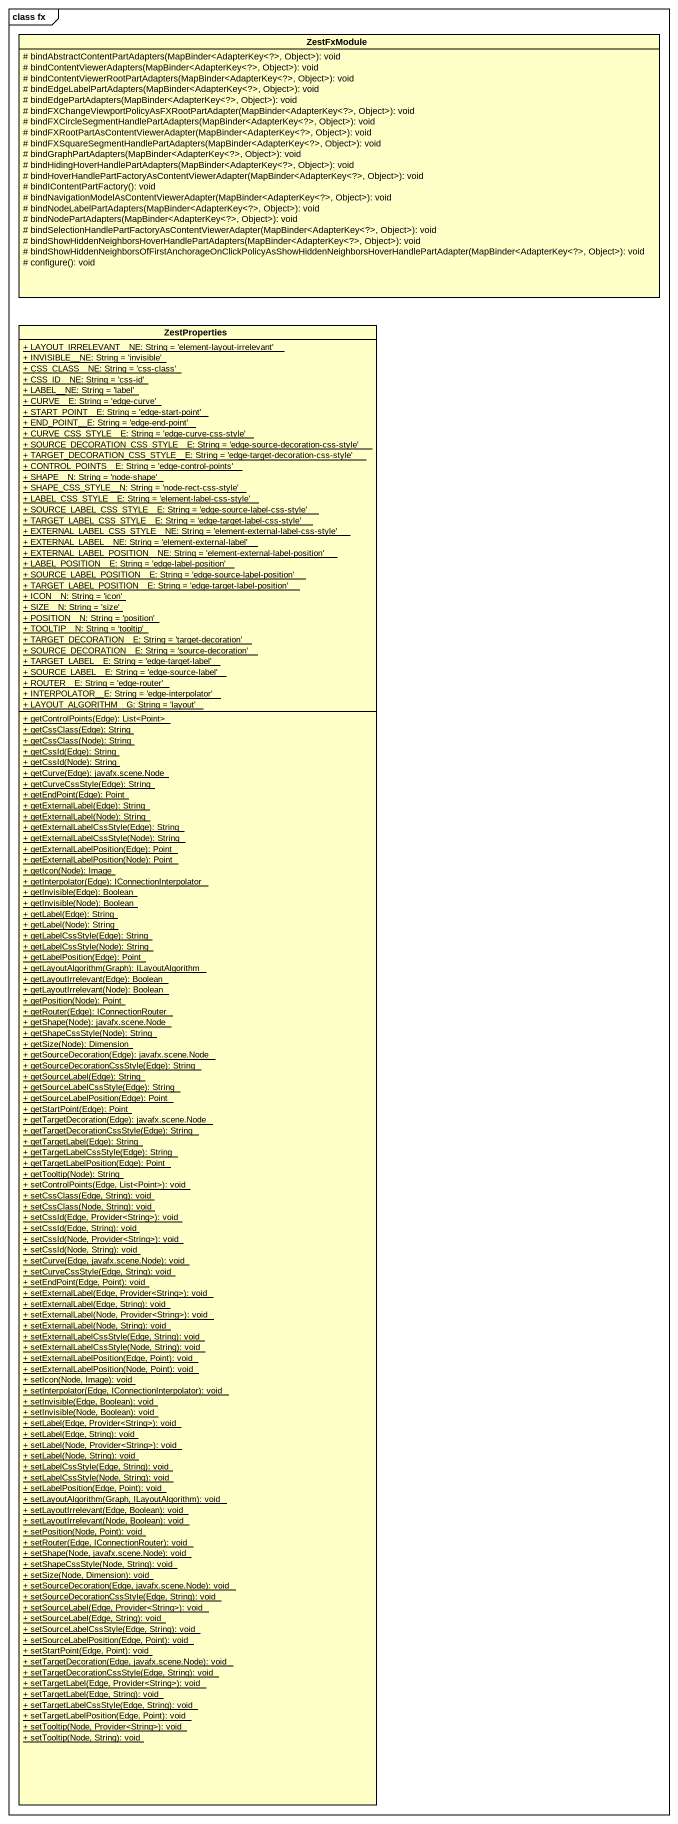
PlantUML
@startuml
mainframe class fx
hide circle
hide empty members
skinparam classAttributeIconSize 0
class ZestFxModule #FFFFC8 {
  # bindAbstractContentPartAdapters(MapBinder<AdapterKey<?>, Object>): void
  # bindContentViewerAdapters(MapBinder<AdapterKey<?>, Object>): void
  # bindContentViewerRootPartAdapters(MapBinder<AdapterKey<?>, Object>): void
  # bindEdgeLabelPartAdapters(MapBinder<AdapterKey<?>, Object>): void
  # bindEdgePartAdapters(MapBinder<AdapterKey<?>, Object>): void
  # bindFXChangeViewportPolicyAsFXRootPartAdapter(MapBinder<AdapterKey<?>, Object>): void
  # bindFXCircleSegmentHandlePartAdapters(MapBinder<AdapterKey<?>, Object>): void
  # bindFXRootPartAsContentViewerAdapter(MapBinder<AdapterKey<?>, Object>): void
  # bindFXSquareSegmentHandlePartAdapters(MapBinder<AdapterKey<?>, Object>): void
  # bindGraphPartAdapters(MapBinder<AdapterKey<?>, Object>): void
  # bindHidingHoverHandlePartAdapters(MapBinder<AdapterKey<?>, Object>): void
  # bindHoverHandlePartFactoryAsContentViewerAdapter(MapBinder<AdapterKey<?>, Object>): void
  # bindIContentPartFactory(): void
  # bindNavigationModelAsContentViewerAdapter(MapBinder<AdapterKey<?>, Object>): void
  # bindNodeLabelPartAdapters(MapBinder<AdapterKey<?>, Object>): void
  # bindNodePartAdapters(MapBinder<AdapterKey<?>, Object>): void
  # bindSelectionHandlePartFactoryAsContentViewerAdapter(MapBinder<AdapterKey<?>, Object>): void
  # bindShowHiddenNeighborsHoverHandlePartAdapters(MapBinder<AdapterKey<?>, Object>): void
  # bindShowHiddenNeighborsOfFirstAnchorageOnClickPolicyAsShowHiddenNeighborsHoverHandlePartAdapter(MapBinder<AdapterKey<?>, Object>): void
  # configure(): void
}
class ZestProperties #FFFFC8 {
  {static} + LAYOUT_IRRELEVANT__NE: String = 'element-layout-irrelevant'
  {static} + INVISIBLE__NE: String = 'invisible'
  {static} + CSS_CLASS__NE: String = 'css-class'
  {static} + CSS_ID__NE: String = 'css-id'
  {static} + LABEL__NE: String = 'label'
  {static} + CURVE__E: String = 'edge-curve'
  {static} + START_POINT__E: String = 'edge-start-point'
  {static} + END_POINT__E: String = 'edge-end-point'
  {static} + CURVE_CSS_STYLE__E: String = 'edge-curve-css-style'
  {static} + SOURCE_DECORATION_CSS_STYLE__E: String = 'edge-source-decoration-css-style'
  {static} + TARGET_DECORATION_CSS_STYLE__E: String = 'edge-target-decoration-css-style'
  {static} + CONTROL_POINTS__E: String = 'edge-control-points'
  {static} + SHAPE__N: String = 'node-shape'
  {static} + SHAPE_CSS_STYLE__N: String = 'node-rect-css-style'
  {static} + LABEL_CSS_STYLE__E: String = 'element-label-css-style'
  {static} + SOURCE_LABEL_CSS_STYLE__E: String = 'edge-source-label-css-style'
  {static} + TARGET_LABEL_CSS_STYLE__E: String = 'edge-target-label-css-style'
  {static} + EXTERNAL_LABEL_CSS_STYLE__NE: String = 'element-external-label-css-style'
  {static} + EXTERNAL_LABEL__NE: String = 'element-external-label'
  {static} + EXTERNAL_LABEL_POSITION__NE: String = 'element-external-label-position'
  {static} + LABEL_POSITION__E: String = 'edge-label-position'
  {static} + SOURCE_LABEL_POSITION__E: String = 'edge-source-label-position'
  {static} + TARGET_LABEL_POSITION__E: String = 'edge-target-label-position'
  {static} + ICON__N: String = 'icon'
  {static} + SIZE__N: String = 'size'
  {static} + POSITION__N: String = 'position'
  {static} + TOOLTIP__N: String = 'tooltip'
  {static} + TARGET_DECORATION__E: String = 'target-decoration'
  {static} + SOURCE_DECORATION__E: String = 'source-decoration'
  {static} + TARGET_LABEL__E: String = 'edge-target-label'
  {static} + SOURCE_LABEL__E: String = 'edge-source-label'
  {static} + ROUTER__E: String = 'edge-router'
  {static} + INTERPOLATOR__E: String = 'edge-interpolator'
  {static} + LAYOUT_ALGORITHM__G: String = 'layout'
  {static} + getControlPoints(Edge): List<Point>
  {static} + getCssClass(Edge): String
  {static} + getCssClass(Node): String
  {static} + getCssId(Edge): String
  {static} + getCssId(Node): String
  {static} + getCurve(Edge): javafx.scene.Node
  {static} + getCurveCssStyle(Edge): String
  {static} + getEndPoint(Edge): Point
  {static} + getExternalLabel(Edge): String
  {static} + getExternalLabel(Node): String
  {static} + getExternalLabelCssStyle(Edge): String
  {static} + getExternalLabelCssStyle(Node): String
  {static} + getExternalLabelPosition(Edge): Point
  {static} + getExternalLabelPosition(Node): Point
  {static} + getIcon(Node): Image
  {static} + getInterpolator(Edge): IConnectionInterpolator
  {static} + getInvisible(Edge): Boolean
  {static} + getInvisible(Node): Boolean
  {static} + getLabel(Edge): String
  {static} + getLabel(Node): String
  {static} + getLabelCssStyle(Edge): String
  {static} + getLabelCssStyle(Node): String
  {static} + getLabelPosition(Edge): Point
  {static} + getLayoutAlgorithm(Graph): ILayoutAlgorithm
  {static} + getLayoutIrrelevant(Edge): Boolean
  {static} + getLayoutIrrelevant(Node): Boolean
  {static} + getPosition(Node): Point
  {static} + getRouter(Edge): IConnectionRouter
  {static} + getShape(Node): javafx.scene.Node
  {static} + getShapeCssStyle(Node): String
  {static} + getSize(Node): Dimension
  {static} + getSourceDecoration(Edge): javafx.scene.Node
  {static} + getSourceDecorationCssStyle(Edge): String
  {static} + getSourceLabel(Edge): String
  {static} + getSourceLabelCssStyle(Edge): String
  {static} + getSourceLabelPosition(Edge): Point
  {static} + getStartPoint(Edge): Point
  {static} + getTargetDecoration(Edge): javafx.scene.Node
  {static} + getTargetDecorationCssStyle(Edge): String
  {static} + getTargetLabel(Edge): String
  {static} + getTargetLabelCssStyle(Edge): String
  {static} + getTargetLabelPosition(Edge): Point
  {static} + getTooltip(Node): String
  {static} + setControlPoints(Edge, List<Point>): void
  {static} + setCssClass(Edge, String): void
  {static} + setCssClass(Node, String): void
  {static} + setCssId(Edge, Provider<String>): void
  {static} + setCssId(Edge, String): void
  {static} + setCssId(Node, Provider<String>): void
  {static} + setCssId(Node, String): void
  {static} + setCurve(Edge, javafx.scene.Node): void
  {static} + setCurveCssStyle(Edge, String): void
  {static} + setEndPoint(Edge, Point): void
  {static} + setExternalLabel(Edge, Provider<String>): void
  {static} + setExternalLabel(Edge, String): void
  {static} + setExternalLabel(Node, Provider<String>): void
  {static} + setExternalLabel(Node, String): void
  {static} + setExternalLabelCssStyle(Edge, String): void
  {static} + setExternalLabelCssStyle(Node, String): void
  {static} + setExternalLabelPosition(Edge, Point): void
  {static} + setExternalLabelPosition(Node, Point): void
  {static} + setIcon(Node, Image): void
  {static} + setInterpolator(Edge, IConnectionInterpolator): void
  {static} + setInvisible(Edge, Boolean): void
  {static} + setInvisible(Node, Boolean): void
  {static} + setLabel(Edge, Provider<String>): void
  {static} + setLabel(Edge, String): void
  {static} + setLabel(Node, Provider<String>): void
  {static} + setLabel(Node, String): void
  {static} + setLabelCssStyle(Edge, String): void
  {static} + setLabelCssStyle(Node, String): void
  {static} + setLabelPosition(Edge, Point): void
  {static} + setLayoutAlgorithm(Graph, ILayoutAlgorithm): void
  {static} + setLayoutIrrelevant(Edge, Boolean): void
  {static} + setLayoutIrrelevant(Node, Boolean): void
  {static} + setPosition(Node, Point): void
  {static} + setRouter(Edge, IConnectionRouter): void
  {static} + setShape(Node, javafx.scene.Node): void
  {static} + setShapeCssStyle(Node, String): void
  {static} + setSize(Node, Dimension): void
  {static} + setSourceDecoration(Edge, javafx.scene.Node): void
  {static} + setSourceDecorationCssStyle(Edge, String): void
  {static} + setSourceLabel(Edge, Provider<String>): void
  {static} + setSourceLabel(Edge, String): void
  {static} + setSourceLabelCssStyle(Edge, String): void
  {static} + setSourceLabelPosition(Edge, Point): void
  {static} + setStartPoint(Edge, Point): void
  {static} + setTargetDecoration(Edge, javafx.scene.Node): void
  {static} + setTargetDecorationCssStyle(Edge, String): void
  {static} + setTargetLabel(Edge, Provider<String>): void
  {static} + setTargetLabel(Edge, String): void
  {static} + setTargetLabelCssStyle(Edge, String): void
  {static} + setTargetLabelPosition(Edge, Point): void
  {static} + setTooltip(Node, Provider<String>): void
  {static} + setTooltip(Node, String): void
}
@enduml
